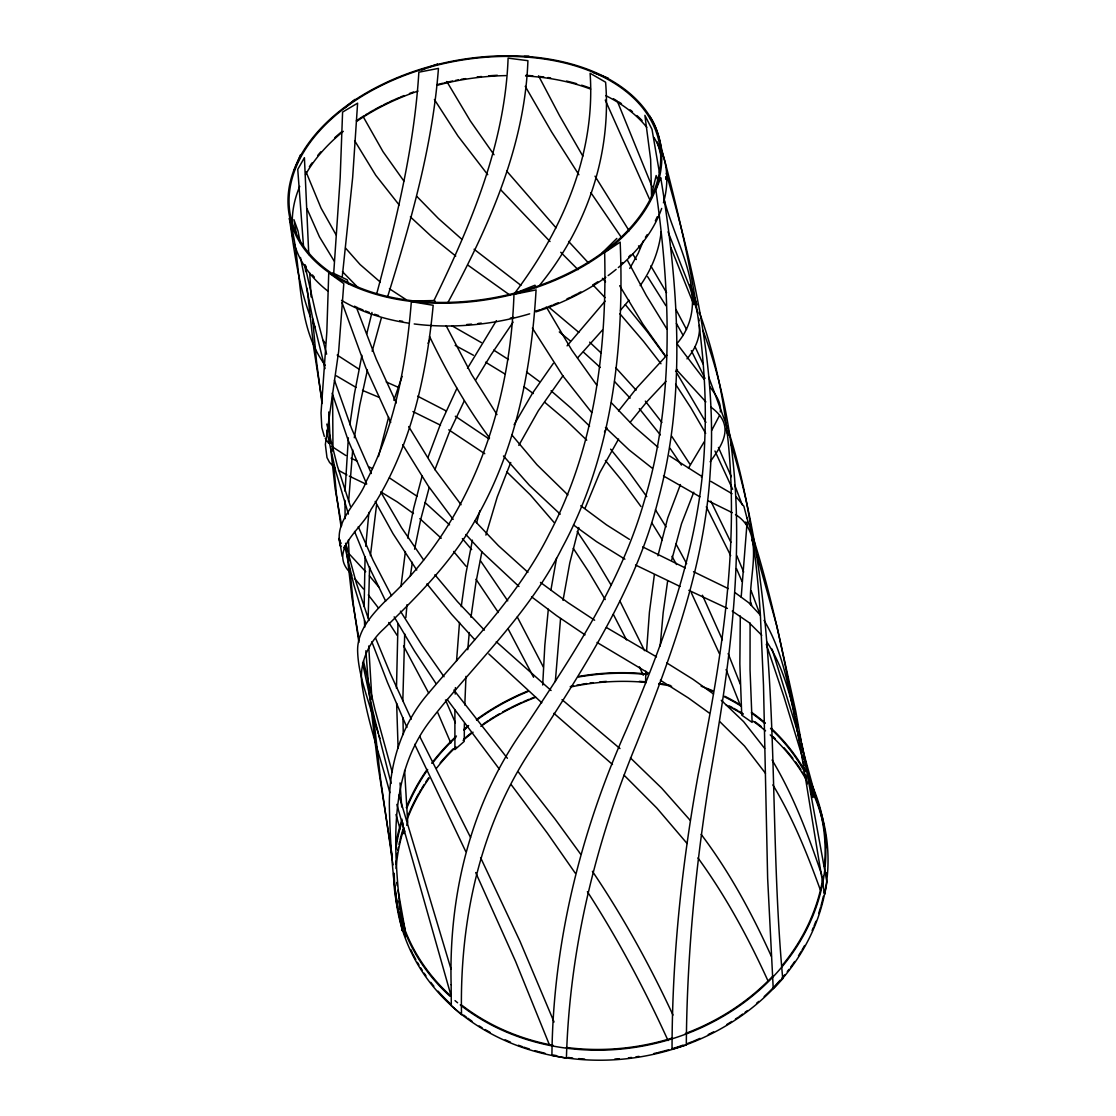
<?xml version="1.0" encoding="UTF-8"?>
<svg xmlns="http://www.w3.org/2000/svg" width="1116" height="1116" viewBox="0 0 1116 1116"><rect width="100%" height="100%" fill="white"/><g stroke="black" fill="none" stroke-linecap="round" stroke-linejoin="round"><path stroke-width="1.5" d="M402.82 700.722L404.703 633.902M454.896 710.027L454.91 749.589L464.242 741.387L464.395 723.489M645.564 683.424L645.815 671.204M750.092 622.951L750.036 669.684L752.114 722.387L741.735 715.133L739.852 663.908L740.299 616.018M345.039 491.249L348.359 437.835M332.624 395.385L332.986 451.352M455.216 694.096L455.398 687.609M464.8 705.061L465.972 676.352M542.697 685.029L544.831 645.215L548.333 609.169M348.624 501.447L352.698 449.86M750.663 604.691C747.999 575.619 765.981 533.769 735.486 514.546M651.618 197.755L650.642 159.518L644.895 115.325L652.009 129.33L659.458 172.799M365.085 556.633L364.151 606.588M555.322 681.569L560.567 618.529M646.569 651.186L649.414 612.307L654.367 574.726M397.98 624.025L396.473 688.321M456.556 660.951L459.513 622.421M741.191 597.046L747.106 522.093M369.619 566.956L368.154 617.901M348.276 570.597C329.806 548.556 362.812 528.119 371.028 509.468C410.702 448.981 426.382 376.343 433.189 305.282L411.33 301.683C406.433 363.286 395.05 425.74 366.369 481.094C358.808 502.911 332.638 521.451 340.687 546.659L339.166 538.4M365.727 546.282L368.922 512.397M660.184 646.011L663.169 612.712L667.605 581.213M333.642 274.271L340.171 177.876L342.584 112.088L357.608 103.174L352.67 177.402L342.319 276.238M467.744 649.721L469.292 632.535M405.861 617.622L407.005 604.663M370.414 555.629L376.552 505.046M400.937 586.556L405.415 551.527M720.322 411.902C721.633 402.304 715.147 394.074 709.874 386.778M461.229 606.644L465.832 574.056L472.417 540.172M470.966 617.274L476.002 582.106L481.889 551.862L465.902 534.522M349.88 424.736L354.344 394.283L361.905 355.334M410.353 575.926L412.362 562.297M661.174 231.779C658.97 251.17 651.423 269.737 640.179 285.626M354.316 437.737L359.77 405.192L367.415 370.038M550.858 590.378L556.535 558.293M563.022 600.366L569.788 562.896L578.799 527.547M407.647 538.024L413.771 507.822L422.197 475.765M414.58 549.212L420.593 519.93L429.158 487.636M389.833 792.709C380.668 757.806 368.057 723.587 362.505 687.819C358.069 666.029 367.234 643.988 383.374 629.298C419.253 594.619 454.965 558.628 478.625 514.127C516.694 445.814 531.593 367.248 536.071 289.895L513.974 294.345C510.082 408.051 470.631 524.074 384.615 601.803C371.223 615.432 356.576 631.726 357.664 652.204C358.459 672.781 365.727 692.366 371.489 711.924M657.924 555.796L667.731 517.991L680.425 484.539M378.477 456.528L388.619 417.133M671.679 560.176L681.485 523.795L693.775 492.212M366.773 333.796L371.963 312.466M376.636 294.066C396.054 221.289 414.273 147.647 418.849 72.191L438.449 68.397C432.478 146.67 410.646 222.461 387.503 297.093M485.892 535.094L497.234 496.997L510.751 462.512M476.616 522.818L479.922 510.668M372.158 351.233L381.267 318.255M393.864 400.267L402.109 376.441M719.485 415.557L711.673 430.413M427.986 457.42L440.527 423.968L456.96 388.256M404.843 830.904L403.894 833.694L402.988 822.897M406.754 825.338L407.703 822.562L404.606 770.486M434.905 469.697L449.05 432.938L464.284 400.853M585.133 508.073L599.78 472.696L618.585 439.034M643.541 240.568L638.212 253.262L629.759 268.468M294.164 170.274L300.344 154.984M434.124 300.204C471.105 224.093 504.976 143.964 508.101 58.144L527.91 60.682C524.799 147.41 488.194 227.552 447.823 302.715M428.028 343.337L429.953 339.208M686.996 358.864C694.919 349.601 700.388 337.688 699.411 325.286M518.814 445.368L538.358 410.702L562.952 375.799M514.099 424.764L532.499 393.209L553.313 363.397M688.446 468.134L704.126 441.894M701.322 477.062L702.424 475.039M467.506 368.294L496.355 320.683M475.695 379.984L491.096 354.707L513.123 322.161M710.125 461.787C724.242 442.466 734.621 424.708 711.045 407.214M604.467 431.962L607.034 427.846M514.141 293.94C562.087 230.677 595.818 154.148 590.099 73.265L605.597 82.193C611.596 155.529 586.165 227.943 540.102 284.678M618.557 410.939L637.334 387.336L666.824 355.251M630.4 422.015L647.224 401.328L665.987 381.323M677.273 343.226C713.947 300.092 674.231 242.897 663.713 197.602M428.656 693.036C400.7 725.051 388.075 767.668 389.442 809.714C390.53 850.308 393.418 891.349 402.402 930.953C395.162 860.659 383.946 780.614 430.358 720.49C474.942 663.518 529.333 613.451 562.087 547.886C612.475 454.798 624.514 346.42 620.161 242.088L604.635 252.537C607.076 348.638 594.758 447.823 549.309 533.839C519.359 594.144 471.608 642.188 428.656 693.036L403.574 645.955M567.081 345.862L605.123 301.139M629.033 300.232L620.44 310.276M577.544 357.929L602.347 330.155M675.585 371.502L677.44 369.563M602.249 252.816L616.813 238.447M345.262 107.624L354.888 99.408M513.779 293.731L534.982 285.236L536.252 287.761M421.75 69.945L426.493 68.16M428.07 67.574L437.556 63.989M524.143 56.386L528.914 56.177M413.52 300.985L434.64 300.539L435.882 303.357M593.586 72.68L608.262 78.162M378.924 397.282L362.491 390.377M688.823 590.336L727.423 608.401M386.234 381.965L398.607 387.461M680.118 586.5L635.52 565.017M412.934 411.567L440.513 425.196M693.51 571.699L728.26 588.606M685.294 567.946L642.69 546.91M332.707 272.904L347.16 279.767L348.611 284.217M708.311 500.903L732.277 512.676M417.635 396.194L446.163 410.925M356.799 460.936L351.08 458.174M349.322 476.141L365.685 483.995M356.004 387.392L336.307 375.799M699.927 496.801L663.462 475.946M369.215 466.99L372.507 468.65M346.923 474.956L338.441 470.282M455.175 345.416L473.421 355.265M345.89 455.551L331.731 446.414M358.906 369.103L337.171 355.055M710.85 481.359L732.068 493.718M452.036 325.83L481.415 342.626M381.114 492.072L397.282 501.921L413.478 513.541M700.541 475.611L669.572 455.928M624.904 559.172L596.502 541.623L573.526 524.98M485.6 362.212L505.004 374.041M656.487 656.878L606.406 627.485M448.772 429.827L484.762 453.71M648.647 673.255L597.032 642.439M732.249 611.094L748.976 622.547L761.754 635.255M389.428 477.871L417.091 496.299M629.424 539.377L606.518 524.869L580.766 505.771M666.67 662.862L693.022 679.323L713.473 693.971M660.351 680.244L688.433 698.002L709.357 713.11M455.328 416.24L489.031 438.923M493.732 350.117L508.464 359.533M406.057 299.604L389.4 288.751M594.647 620.217L567.918 602.612L540.493 582.426M735.179 592.722L748.724 602.71L760.401 615.167L763.497 685.238L767.641 878.306L773.235 988.595L782.748 978.718C766.232 800.339 785.12 616.66 730.854 443.582M585.063 634.878L556.717 615.739L531.551 596.823M524.06 386.82L533.336 393.543M509.789 295.029L468.232 265.385M526.571 372.005L539.558 381.658M652.316 468.274L629.131 449.957L605.444 427.54M520.893 285.333L474.077 249.245M455.746 256.066L432.087 237.024L410.367 216.881M380.305 282.111L360.063 264.506L345.541 248.073M657.98 447.237L633.749 426.2L611.387 402.806M559.283 331.94L570.346 340.938M544.72 402.262L566.482 420.69L586.737 440.178M548.946 307.249L578.855 332.401M334.94 467.869L329.569 462.47L326.974 457.574L325.356 444.461L338.65 351.456L343.798 283.645L328.746 272.806L326.821 332.08L321.031 412.934L321.813 427.512L324.324 436.426M424.973 502.479L449.553 524.869M551.053 390.795L570.946 408.038L589.583 426.145M562.032 699.648L619.98 748.571M419.839 518.633L441.225 538.233M461.731 239.173L438.365 218.471L416.868 196.444M527.952 572.313L498.406 545.668L474.719 520.795M518.968 586.5L481.973 551.96M551.095 690.497L496.271 641.714M560.232 514.183L529.416 485.32L503.469 455.97M721.271 700.276L743.661 721.689L764.655 748.404M736.044 496.718L743.884 506.259L746.869 517.685M553.899 713.305L612.489 764.488M719.904 721.745L744.47 745.962L765.464 773.304M541.776 702.773L488.78 653.934M583.403 352.084L600.324 367.527M567.891 494.946L536.963 464.73L511.993 435.114M506.873 471.97L530.393 494.974L554.164 522.581M357.901 287.44L342.445 271.662M630.456 757.945L661.635 788.105L690.065 820.19M589.667 342.166L601.301 353.172M624.039 775.174L656.85 808.068L687.093 843.515M560.748 252.272L578.06 269.681M550.021 241.53L500.958 190.055M484.414 630.135L457.49 601.663L434.905 574.768M614.567 381.574L630.135 398.147M705.87 401.9L676.366 369.591M593.224 285.194L605.067 297.637M615.655 367.624L636.106 390.112M474.76 639.705L451.729 614.47L426.926 583.877M568.602 241.433L588.606 263.097M556.047 227.831L506.692 171.069M349.517 554.275L365.741 571.755M602.403 278.303L605.556 281.832M619.924 313.819L643.514 341.356L660.965 363.746M399.137 204.925L375.743 175.254L354.623 140.644M453.598 551.457L466 566.217M462.359 538.61L471.677 549.588M591.661 412.501L562.883 375.911L532.374 328.09M369.41 575.884L378.77 586.974M605.374 460.448L622.393 481.177L640.947 506.525M610.619 449.162L627.987 470.617L646.75 496.634M625.323 304.612L647.392 331.912L665.373 356.283M639.287 408.582L660.351 434.933M354.456 578.297L363.397 588.913M487.734 174.71L457.937 135.999L434.403 99.519M645.327 401.118L661.9 422.476M328.76 443.415L325.244 438.337M351.777 575.061L349.35 572.006M345.765 549.965L343.658 547.259M453.138 519.4L428.195 485.892L402.681 444.698M325.258 365.392C294.08 323.068 303.385 266.25 289.337 218.304C294.457 251.63 298.502 285.626 310.611 317.335M368.294 594.898L378.477 608.039M461.075 504.725L435.449 470.227L408.693 426.563M507.403 758.28L453.891 690.065M518.563 772.244L554.889 818.837L580.739 854.312M703.833 378.98L676.91 343.644M403.866 181.029L383.025 151.692L363.328 116.929M596.739 385.118L571.685 349.922L546.31 306.998M323.096 340.324L325.105 342.919M499.438 769.259L447.195 699.467M665.624 356.185L642.9 324.17L619.673 285.724M511.24 784.715L547.3 833.066L575.312 873.228M480.494 560.79L507.752 600.868M701.169 834.377C729.529 871.959 752.045 913.599 771.393 956.44M494.025 154.761L470.352 120.96L446.791 81.496M423.648 559.995L401.411 527.491L380.849 492.086M475.988 579.26L498.35 612.531M489.533 437.96C466.167 406.224 446.54 371.851 429.52 336.348M697.974 857.953C725.623 895.869 748.055 937.328 767.557 979.932M444.029 676.742L421.806 644.992L400.435 611.177M577.195 531.467L595.316 558.614L611.108 585.077M416.756 570.039L392.971 533.587L375.171 501.405M334.144 261.046L319.469 236.885L306.914 208.594M670.032 448.269L681.416 465.093M573.275 548.375L588.732 571.81L605.207 599.557M496.983 414.594L471.594 374.404L446.107 325.649M671.651 436.119L689.758 463.949M435.938 683.452L414.566 651.158L394.157 616.841M621.04 236.913L590.894 192.705M675.585 384.239L690.902 407.884L705.675 433.357M766.859 642.035C780.6 662.346 787.436 686.27 793.727 709.706M632.535 253.876L636.329 259.54M388.731 622.505L397.087 635.311M592.415 871.303C623.188 916.892 649.833 965.201 672.976 1015.072M578.897 174.766L551.513 131.786L525.231 86.309M667.047 329.262L646.248 295.419L627.541 260.488M677.035 373.441L705.926 422.392M647.601 276.642L665.875 305.686M764.055 620.343C785.817 656.724 790.491 699.969 799.363 740.675M587.393 891.656C617.999 939.156 644.63 989.153 668.052 1040.558M336.139 234.96L321.045 208.092L306.105 172.004M655.455 509.817L666.057 526.919M651.995 523.153L662.346 539.837M629.145 230.803L595.009 176.175M638.547 245.883L640.04 248.268M772.091 759.996C793.671 795.834 808.319 835.284 821.711 874.763M772.886 784.925C792.806 817.888 807.287 853.782 820.33 889.926M650.823 265.915L666.559 292.671M582.845 156.128L559.548 115.673L538.54 75.79M508.296 629.215L533.587 677.273M676.408 323.459L683.173 335.47M517.266 616.939L543.339 666.991M671.971 556.354L676.533 564.529M675.989 544.022L686.661 563.692M391.465 595.637L373.176 560.441L358.264 526.696M675.947 309.467L686.507 329.457M706.288 506.79L730.659 555.573M613.326 614.33L626.522 639.914M619.994 601.217L644.546 650.67M691.334 350.661L705.047 378.45M710.822 501.098L730.882 542.306M385.648 601.106L368.42 565.533L354.539 531.467M340.506 542.167L341.147 543.408M315.242 327.546L312.592 322.036M390.74 422.406L365.741 367.569L342.04 302.673M396.292 402.932L376.259 359.129L357.078 309.174M470.534 837.391L419.728 736.434M714.951 451.017L732.668 489.31M691.292 592.694L719.485 653.837M480.591 857.632L520.028 941.36L554.052 1021.991M371.349 473.491L351.554 428.446L334.465 380.235M411.316 719.123L390.237 673.366L375.715 638.366M695.003 346.602L703.052 363.969M702.424 595.219L722.387 639.761M465.749 851.536L414.678 744.33M718.425 447.432L731.315 476.671M814.192 793.337L815.447 795.973L803.018 750.622M366.704 484.079L348.108 440.123L332.163 393.195M475.695 872.586L515.62 961.49L549.63 1045.357M639.412 666.852L643.248 675.278M811.053 793.197L812.992 797.452L801.79 743.563M406.935 727.423L387.447 682.378L371.809 641.77M650.196 200.685L605.277 100.077M445.479 699.969L455.384 722.763M437.751 712.608L450.836 743.075M736.476 568.588L742 581.436M736.825 555.782L743.661 572.034M670.842 247.515L693.803 304.612M708.562 376.706L727.73 428.516M726.084 669.572L740.438 705.703M728.148 653.571L740.271 684.122M652.093 186.707L617.19 100.872M668.038 231.849L689.911 287.398L697.821 313.568M734.788 485.265L742.21 504.837M750.594 602.473L751.682 605.235M653.306 194.407L652.274 191.743L656.152 175.519L657.98 180.862M751.18 590.894L760.205 614.972M368.922 620.44L356.213 582.608L345.555 543.297M745.586 522.037L747.106 526.208M339.948 540.897L339.515 539.656L342.124 556.256M766.301 644.351L783.823 696.37L801.693 754.862M350.382 506.19L337.269 465.665L326.807 424.094M725.874 429.116L728.134 435.547M690.009 284.44L696.998 304.961M746.632 517.35C787.547 639.384 802.571 767.975 824.71 894.209L826.928 882.198L795.694 711.087L776.959 626.467L756.662 554.303M751.807 539.614L753.188 543.715M348.387 514.085L335.47 470.268L326.653 430.427M702.927 330.322C757.039 474.844 735.89 631.405 709.567 779.205C695.519 867.09 686.926 955.938 686.312 1044.981L672.041 1049.277C672.139 956.817 681.75 864.551 698.393 773.639C729.25 621.849 753.607 461.661 699.216 311.838M772.091 649.107L798.386 734.37M365.56 623.718L353.87 584.923L344.621 545.808M378.338 733.533L373.748 719.053M379.119 735.974L379.886 738.415M728.246 430.148C747.371 489.994 756.383 552.573 760.401 615.111M650.307 118.77L649.442 115.883C659.291 129.568 660.212 147.019 665.275 162.699C668.4 174.793 671.469 186.902 674.413 199.039C680.886 225.655 686.856 252.397 691.808 279.335C701.699 332.847 707.251 387.392 704.684 441.838C701.169 542.418 665.317 637.78 626.481 729.376C580.697 831.922 553.034 942.741 551.918 1055.331L566.412 1058.219C569.453 949.981 595.205 843.487 636.538 743.647C671.107 656.361 704.67 566.663 710.208 471.998C717.504 370.526 694.013 270.184 666.266 173.329M398.886 795.052L451.045 969.204M657.143 141.858L661.314 156.114M802.013 755.978L802.99 759.312M392.204 772.188L375.032 709.748L363.425 660.923M798.735 735.542L799.74 739.057M326.625 354.19L315.758 313.15L304.947 265.524M801.72 746.018L802.697 749.478M395.999 814.513L400.016 828.895M450.808 994.872L396.85 804.413M325.063 368.587L312.438 317.181L300.483 257.475M391.102 783.39L373.902 715.858L362.574 663.016M794.313 711.938L794.885 714.17M796.001 718.676L796.559 720.922M797.103 723.182L797.633 725.442M799.74 734.495L800.256 736.755M800.772 739.029L801.274 741.289M341.636 525.664L335.093 488.403L330.587 447.6M300.33 242.953L297.958 230.845L293.926 219.657L296.228 233.314M800.674 747.567L799.809 742.963M359.101 639.928L352 598.12L347.076 554.61M801.107 749.854L801.539 752.142M803.241 761.279L804.092 765.841M802.39 756.718L802.822 759.006M807.021 781.632L807.426 783.878M804.51 768.101L804.929 770.375M805.766 774.895L806.184 777.141M321.715 398.872L313.736 348.053L307.123 288.305M398.007 890.108L405.052 929.726L400.63 911.256M396.668 882.463L397.212 885.546M358.878 642.384L353.591 606.434L349.922 569.272M392.358 857.381L377.71 763.749L369.173 692.631M341.05 526.71L336.474 494.876L333.754 464.967M398.942 901.1L400.393 909.833M392.33 860.171L380.695 780.126L373.079 712.664M392.567 861.733L393.055 864.844M322.022 403.56L316.498 361.235L312.661 318.953M698.714 318.437L699.035 320.78M368.726 687.777L369.033 691.013M368.573 686.173L365.853 650.754M305.324 268.161L305.617 271.565M371.907 699.216L368.712 645.997M303.496 246.092L297.749 169.395L304.417 157.677L308.769 254.56M401.732 806.952L400.044 782.93M346.42 545.71L346.853 551.639M330.28 443.108L328.732 411.999M311.127 296.912L309.718 273.029M349.364 560.664L348.457 539.865M398.105 748.348L396.64 703.373M364.458 620.412L364.681 627.262M403.295 734.509L402.96 717.839M345.137 518.661L344.942 500.414M660.993 149.181A189.887 122.328 -11.2 0 1 663.434 202.833M661.676 208.427A189.887 122.328 -11.2 0 1 618.32 267.575M616.13 269.388A189.887 122.328 -11.2 0 1 608.164 275.582M605.807 277.298A189.887 122.328 -11.2 0 1 535.959 311.866M529.695 313.819A189.887 122.328 -11.2 0 1 414.203 323.947M408.149 323.082A189.887 122.328 -11.2 0 1 341.552 300.385M328.006 291.192A189.887 122.328 -11.2 0 1 294.289 243.748M292.992 238.545A189.887 122.328 -11.2 0 1 292.252 234.597M291.708 230.635A189.887 122.328 -11.2 0 1 291.374 226.646M309.369 166.744A189.887 122.328 -11.2 0 1 312.006 162.936M317.753 155.445A189.887 122.328 -11.2 0 1 320.864 151.776M334.8 137.673A189.887 122.328 -11.2 0 1 341.259 132.093M356.339 120.793A189.887 122.328 -11.2 0 1 364.235 115.632M365.392 114.92A189.887 122.328 -11.2 0 1 367.736 113.511M368.908 112.814A189.887 122.328 -11.2 0 1 373.679 110.066M374.878 109.396A189.887 122.328 -11.2 0 1 382.244 105.49M383.485 104.848A189.887 122.328 -11.2 0 1 388.535 102.379M389.805 101.779A189.887 122.328 -11.2 0 1 393.655 100.008M394.952 99.436A189.887 122.328 -11.2 0 1 398.858 97.734M400.17 97.19A189.887 122.328 -11.2 0 1 404.132 95.558M409.474 93.493A189.887 122.328 -11.2 0 1 413.534 92M437.054 84.69A189.887 122.328 -11.2 0 1 442.703 83.254M444.126 82.905A189.887 122.328 -11.2 0 1 448.381 81.928M449.804 81.608A189.887 122.328 -11.2 0 1 452.664 81.008M455.523 80.422A189.887 122.328 -11.2 0 1 458.397 79.878M461.271 79.348A189.887 122.328 -11.2 0 1 465.581 78.622M477.132 77.004A189.887 122.328 -11.2 0 1 481.47 76.516M488.682 75.846A189.887 122.328 -11.2 0 1 497.331 75.288M525.831 75.358A189.887 122.328 -11.2 0 1 532.82 75.846M539.739 76.516A189.887 122.328 -11.2 0 1 543.855 77.004M547.928 77.562A189.887 122.328 -11.2 0 1 550.634 77.98M566.482 81.063A189.887 122.328 -11.2 0 1 576.665 83.7M581.617 85.193A189.887 122.328 -11.2 0 1 589.68 87.941M613.451 98.794A189.887 122.328 -11.2 0 1 616.172 100.37M618.85 101.988A189.887 122.328 -11.2 0 1 621.459 103.648M630.121 109.828A189.887 122.328 -11.2 0 1 632.465 111.684M636.915 115.534A189.887 122.328 -11.2 0 1 642.105 120.584M665.708 176.663A188.827 121.644 -11.2 0 1 665.75 179.369M657.296 216.671A188.827 121.644 -11.2 0 1 655.329 220.829M647.294 234.541A188.827 121.644 -11.2 0 1 645.425 237.248M630.554 255.02A188.827 121.644 -11.2 0 1 628.657 256.931M622.728 262.567A188.827 121.644 -11.2 0 1 620.663 264.408M597.758 281.804A188.827 121.644 -11.2 0 1 592.708 285.012M580.864 291.89A188.827 121.644 -11.2 0 1 578.13 293.355M576.763 294.066A188.827 121.644 -11.2 0 1 571.197 296.87M569.788 297.554A188.827 121.644 -11.2 0 1 566.942 298.893M558.251 302.743A188.827 121.644 -11.2 0 1 553.815 304.57M552.336 305.17A188.827 121.644 -11.2 0 1 547.83 306.9M546.324 307.458A188.827 121.644 -11.2 0 1 541.762 309.09M540.228 309.62A188.827 121.644 -11.2 0 1 535.61 311.169M513.569 317.335A188.827 121.644 -11.2 0 1 510.375 318.074M481.275 323.124A188.827 121.644 -11.2 0 1 478.025 323.5M471.538 324.142A188.827 121.644 -11.2 0 1 466.669 324.533M402.625 321.324A188.827 121.644 -11.2 0 1 399.695 320.78M378.603 315.521A188.827 121.644 -11.2 0 1 374.585 314.252M369.34 312.424A188.827 121.644 -11.2 0 1 365.49 310.973M362.965 309.969A188.827 121.644 -11.2 0 1 359.254 308.407M358.041 307.863A188.827 121.644 -11.2 0 1 354.442 306.202M314.335 277.145A188.827 121.644 -11.2 0 1 312.41 274.927M306.342 266.905A188.827 121.644 -11.2 0 1 304.808 264.548M292.406 226.45A188.827 121.644 -11.2 0 1 299.73 186.372M305.547 174.584A188.827 121.644 -11.2 0 1 343.31 131.339M356.981 121.17A188.827 121.644 -11.2 0 1 417.928 91.107M437.263 85.248A188.827 121.644 -11.2 0 1 505.799 75.609M525.58 75.972A188.827 121.644 -11.2 0 1 590.643 89.085M605.681 95.599A188.827 121.644 -11.2 0 1 646.806 127.322M653.934 137.421A188.827 121.644 -11.2 0 1 660.923 151.902M808.709 778.159A217.201 187.544 -11.2 0 1 732.501 1010.524A217.201 187.544 -11.2 0 1 460.266 1004.902M457.616 1002.782A217.201 187.544 -11.2 0 1 455.021 1000.62M449.957 996.197A217.201 187.544 -11.2 0 1 393.557 873.396M396.096 842.998A217.201 187.544 -11.2 0 1 402.067 819.228M406.294 807.649A217.201 187.544 -11.2 0 1 427.163 769.426M431.822 763.079A217.201 187.544 -11.2 0 1 456.444 736.03M463.67 729.641A217.201 187.544 -11.2 0 1 468.65 725.526M476.365 719.625A217.201 187.544 -11.2 0 1 527.729 691.069M578.479 676.491A217.201 187.544 -11.2 0 1 647.461 674.036M701.169 686.228A217.201 187.544 -11.2 0 1 713.11 690.902M724.689 696.245A217.201 187.544 -11.2 0 1 741.261 705.479M751.724 712.44A217.201 187.544 -11.2 0 1 765.255 722.987M771.058 728.148A217.201 187.544 -11.2 0 1 805.152 771.407M818.084 803.841A217.564 188.52 -11.2 0 1 648.647 1055.345A217.564 188.52 -11.2 0 1 395.134 888.517M395.803 863.993A217.564 188.52 -11.2 0 1 396.152 860.938M396.752 856.377A217.564 188.52 -11.2 0 1 397.24 853.335M397.77 850.322A217.564 188.52 -11.2 0 1 398.356 847.295M398.984 844.282A217.564 188.52 -11.2 0 1 399.681 841.283M400.044 839.79A217.564 188.52 -11.2 0 1 402.974 829.411M407.675 816.298A217.564 188.52 -11.2 0 1 409.474 812.002M410.088 810.579A217.564 188.52 -11.2 0 1 418.5 793.853M419.281 792.5A217.564 188.52 -11.2 0 1 420.871 789.793M421.681 788.454A217.564 188.52 -11.2 0 1 424.178 784.45M425.907 781.814A217.564 188.52 -11.2 0 1 428.572 777.908M440.192 762.856A217.564 188.52 -11.2 0 1 453.236 748.808M463.893 738.987A217.564 188.52 -11.2 0 1 471.37 732.807M483.13 724.117A217.564 188.52 -11.2 0 1 488.543 720.49M489.924 719.597A217.564 188.52 -11.2 0 1 494.067 716.988M495.476 716.151A217.564 188.52 -11.2 0 1 499.703 713.654M502.563 712.036A217.564 188.52 -11.2 0 1 509.803 708.158M511.267 707.418A217.564 188.52 -11.2 0 1 521.674 702.466M523.181 701.811A217.564 188.52 -11.2 0 1 529.263 699.23M530.798 698.616A217.564 188.52 -11.2 0 1 535.415 696.83M570.332 686.535A217.564 188.52 -11.2 0 1 573.568 685.852M576.819 685.21A217.564 188.52 -11.2 0 1 580.083 684.61M581.715 684.331A217.564 188.52 -11.2 0 1 586.625 683.55M589.918 683.09A217.564 188.52 -11.2 0 1 593.196 682.657M599.78 681.946A217.564 188.52 -11.2 0 1 606.393 681.402M639.37 681.346A217.564 188.52 -11.2 0 1 645.927 681.862M658.956 683.438A217.564 188.52 -11.2 0 1 663.797 684.206M667.019 684.778A217.564 188.52 -11.2 0 1 670.228 685.391M729.404 706.01A217.564 188.52 -11.2 0 1 732.222 707.488M733.617 708.255A217.564 188.52 -11.2 0 1 737.76 710.585M739.127 711.394A217.564 188.52 -11.2 0 1 743.186 713.849M754.946 721.759A217.564 188.52 -11.2 0 1 761.196 726.488M773.039 736.658A217.564 188.52 -11.2 0 1 775.299 738.792M783.934 747.692A217.564 188.52 -11.2 0 1 792.862 758.35M795.638 762.033A217.564 188.52 -11.2 0 1 800.897 769.622M802.557 772.216A217.564 188.52 -11.2 0 1 806.491 778.801M813.452 792.486A217.564 188.52 -11.2 0 1 817.554 802.404M808.737 779.749A216.49 186.93 -11.2 0 1 824.389 866.518M823.217 875.948A216.49 186.93 -11.2 0 1 781.549 966.233M773.137 975.733A216.49 186.93 -11.2 0 1 685.377 1033.514M672.502 1037.95A216.49 186.93 -11.2 0 1 566.398 1047.464M553.215 1045.385A216.49 186.93 -11.2 0 1 462.094 1005.404M450.487 995.695A216.49 186.93 -11.2 0 1 400.239 915.608M397.366 903.653A216.49 186.93 -11.2 0 1 394.241 873.312M395.831 849.039A216.49 186.93 -11.2 0 1 402.234 820.776M406.921 807.775A216.49 186.93 -11.2 0 1 427.721 769.677M432.366 763.33A216.49 186.93 -11.2 0 1 455.746 737.467M464.116 730.003A216.49 186.93 -11.2 0 1 466.572 727.939M476.769 720.029A216.49 186.93 -11.2 0 1 527.966 691.557M578.562 677.007A216.49 186.93 -11.2 0 1 647.35 674.566M706.874 688.963A216.49 186.93 -11.2 0 1 712.789 691.376M724.326 696.705A216.49 186.93 -11.2 0 1 740.843 705.926M751.277 712.859A216.49 186.93 -11.2 0 1 764.767 723.377M770.542 728.525A216.49 186.93 -11.2 0 1 804.524 771.658M825.198 833.708A216.867 187.906 -11.2 0 1 825.882 838.297M826.579 844.449A216.867 187.906 -11.2 0 1 826.858 847.546M826.858 872.6A216.867 187.906 -11.2 0 1 826.593 875.753M824.64 889.954A216.867 187.906 -11.2 0 1 824.04 893.121M823.385 896.26A216.867 187.906 -11.2 0 1 821.027 905.69M820.581 907.252A216.867 187.906 -11.2 0 1 818.656 913.502M815.908 921.258A216.867 187.906 -11.2 0 1 814.08 925.875M813.438 927.41A216.867 187.906 -11.2 0 1 812.113 930.465M804.608 945.517A216.867 187.906 -11.2 0 1 802.069 949.939M801.204 951.404A216.867 187.906 -11.2 0 1 798.498 955.77M794.69 961.504A216.867 187.906 -11.2 0 1 790.658 967.153M788.984 969.372A216.867 187.906 -11.2 0 1 787.268 971.59M784.646 974.868A216.867 187.906 -11.2 0 1 781.939 978.104M780.084 980.239A216.867 187.906 -11.2 0 1 764.153 996.588M758.768 1001.401A216.867 187.906 -11.2 0 1 756.564 1003.284M747.441 1010.566A216.867 187.906 -11.2 0 1 745.097 1012.324M742.712 1014.053A216.867 187.906 -11.2 0 1 739.099 1016.592M737.885 1017.429A216.867 187.906 -11.2 0 1 735.43 1019.075M731.705 1021.489A216.867 187.906 -11.2 0 1 726.642 1024.614M713.598 1031.882A216.867 187.906 -11.2 0 1 708.228 1034.574M700.039 1038.382A216.867 187.906 -11.2 0 1 693.078 1041.326M691.683 1041.884A216.867 187.906 -11.2 0 1 687.442 1043.53M683.173 1045.092A216.867 187.906 -11.2 0 1 671.637 1048.887M668.707 1049.737A216.867 187.906 -11.2 0 1 658.412 1052.472M656.933 1052.834A216.867 187.906 -11.2 0 1 653.962 1053.504M639.008 1056.378A216.867 187.906 -11.2 0 1 635.994 1056.838M631.475 1057.466A216.867 187.906 -11.2 0 1 628.447 1057.842M619.366 1058.735A216.867 187.906 -11.2 0 1 614.818 1059.056M584.617 1059.056A216.867 187.906 -11.2 0 1 578.632 1058.61M572.675 1058.024A216.867 187.906 -11.2 0 1 568.225 1057.48M556.479 1055.638A216.867 187.906 -11.2 0 1 553.564 1055.08M544.915 1053.225A216.867 187.906 -11.2 0 1 539.209 1051.802M537.8 1051.425A216.867 187.906 -11.2 0 1 534.982 1050.644M529.403 1048.984A216.867 187.906 -11.2 0 1 523.878 1047.185M522.511 1046.71A216.867 187.906 -11.2 0 1 518.438 1045.246M510.417 1042.093A216.867 187.906 -11.2 0 1 505.171 1039.833M489.98 1032.3A216.867 187.906 -11.2 0 1 485.111 1029.538M482.112 1027.766A216.867 187.906 -11.2 0 1 479.169 1025.939M471.97 1021.182A216.867 187.906 -11.2 0 1 467.785 1018.197M466.404 1017.178A216.867 187.906 -11.2 0 1 463.698 1015.114M450.822 1004.219A216.867 187.906 -11.2 0 1 438.086 991.175M433.845 986.195A216.867 187.906 -11.2 0 1 430.79 982.373M425.977 975.858A216.867 187.906 -11.2 0 1 424.15 973.194M422.378 970.515A216.867 187.906 -11.2 0 1 420.662 967.809M419.002 965.089A216.867 187.906 -11.2 0 1 417.384 962.327M415.836 959.551A216.867 187.906 -11.2 0 1 412.906 953.943M412.209 952.52A216.867 187.906 -11.2 0 1 410.855 949.674M405.471 936.645A216.867 187.906 -11.2 0 1 403.936 932.223M397.701 906.722A216.867 187.906 -11.2 0 1 397.24 903.681M396.082 868.541A216.867 187.906 -11.2 0 1 404.09 828.03M406.629 820.748A216.867 187.906 -11.2 0 1 429.13 778.159M436.677 768.045A216.867 187.906 -11.2 0 1 456.012 746.911M463.112 740.41A216.867 187.906 -11.2 0 1 473.058 732.194M480.856 726.39A216.867 187.906 -11.2 0 1 535.638 697.305M570.443 687.051A216.867 187.906 -11.2 0 1 645.815 682.392M658.803 683.969A216.867 187.906 -11.2 0 1 671.637 686.242M726.209 705.019A216.867 187.906 -11.2 0 1 742.768 714.296M753.23 721.271A216.867 187.906 -11.2 0 1 765.562 730.841M770.249 734.928A216.867 187.906 -11.2 0 1 806.617 780.391M810.844 788.538A216.867 187.906 -11.2 0 1 824.668 830.667M451.143 984.703L451.31 1005.697L461.522 1014.723C459.499 919.961 480.201 823.399 534.676 744.428C584.393 667.089 636.148 588.537 658.663 498.168C686.717 393.46 678.193 283.325 660.728 177.625L655.915 190.083C670.479 293.187 674.887 400.491 644.211 501.224C620.482 584.017 572.187 656.194 525.036 727.158C471.203 801.623 448.632 893.721 451.143 984.703M397.31 299.325A189.023 120.458 -11.2 0 0 660.937 146.391A189.023 120.458 -11.2 0 0 366.397 92.865A189.023 120.458 -11.2 0 0 397.31 299.325M397.673 298.544A187.948 119.761 -11.2 0 0 659.863 146.531A187.948 119.761 -11.2 0 0 367.052 93.242A187.948 119.761 -11.2 0 0 397.673 298.544"/></g></svg>
